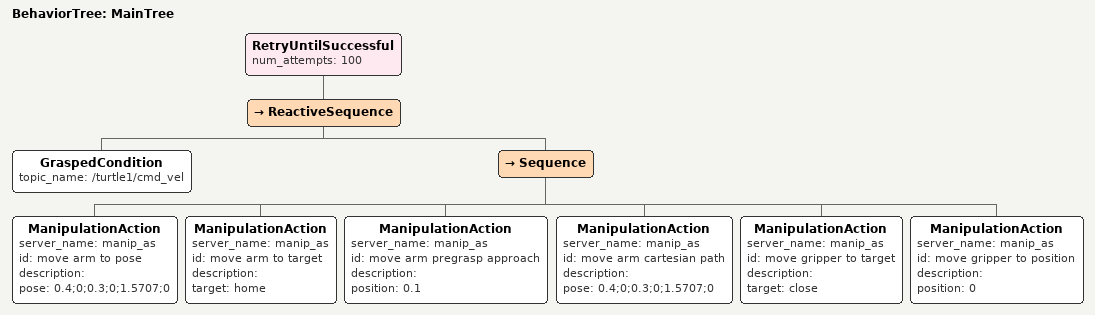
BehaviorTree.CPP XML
<root main_tree_to_execute="MainTree">
  <BehaviorTree ID="MainTree">
    <RetryUntilSuccessful num_attempts="100">
      <ReactiveSequence>
        <GraspedCondition topic_name="/turtle1/cmd_vel" />
        <Sequence>
          <ManipulationAction
            server_name="manip_as"
            id="move arm to pose"
            description=""
            pose="0.4;0;0.3;0;1.5707;0"/>
          <ManipulationAction
            server_name="manip_as"
            id="move arm to target"
            description=""
            target="home"/>
          <ManipulationAction
            server_name="manip_as"
            id="move arm pregrasp approach"
            description=""
            position="0.1"/>
          <ManipulationAction
            server_name="manip_as"
            id="move arm cartesian path"
            description=""
            pose="0.4;0;0.3;0;1.5707;0"/>
          <ManipulationAction
            server_name="manip_as"
            id="move gripper to target"
            description=""
            target="close"/>
          <ManipulationAction
            server_name="manip_as"
            id="move gripper to position"
            description=""
            position="0"/>
        </Sequence>
      </ReactiveSequence>
    </RetryUntilSuccessful>

  </BehaviorTree>

</root>
